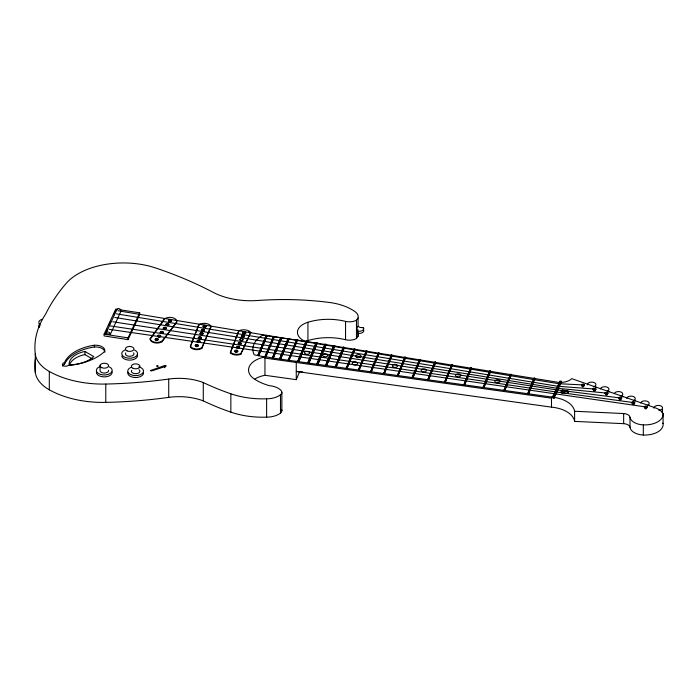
<?xml version="1.0" encoding="UTF-8"?>
<svg xmlns="http://www.w3.org/2000/svg" width="698" height="698" viewBox="0 0 698 698"><rect width="100%" height="100%" fill="white"/><g stroke="black" fill="none" stroke-linecap="round" stroke-linejoin="round"><path stroke-width="1.05" d="M358.065 326.332L360.037 327.467L363.44 327.667L363.44 329.761A4.52 2.609 0 0 1 362.454 332.606A4.52 2.609 0 0 1 357.542 333.173L357.838 329.351L356.477 328.566L358.065 326.332L358.065 317.948A13.899 8.027 0 0 0 355.186 311.753A45.667 26.367 0 0 0 329.43 302.461A209.95 121.216 0 0 0 257.632 300.498A55.674 32.143 0 0 1 213.187 292.349A335.372 193.625 0 0 0 155.575 267.953A64.024 36.968 0 0 0 66.057 283.51A308.891 178.339 0 0 0 45.771 313.803L44.384 316.046A161.953 93.506 0 0 0 35.266 353.842L35.266 372.182A47.115 27.205 0 0 0 49.305 389.798A76.562 44.201 0 0 0 105.782 402.388A321.263 185.485 0 0 0 168.715 397.38A44.122 25.477 0 0 1 203.275 400.87A216.415 124.942 0 0 0 230.855 412.143A62.235 35.93 0 0 0 266.619 417.142A17.188 9.929 0 0 0 280.491 413.12A7.032 4.057 0 0 0 281.722 409.874M646.636 407.283L645.999 407.754M190.414 346.042L198.782 324.64A7.294 4.214 0 0 1 211.058 326.332L201.853 348.328A6.579 3.795 0 0 1 195.283 349.576A6.579 3.795 0 0 1 190.414 346.74L190.414 346.042A6.579 3.795 0 0 0 195.283 348.878A6.579 3.795 0 0 0 201.853 347.621L211.058 326.332M190.414 346.74L198.407 326.306M230.384 352.193L238.829 330.791A7.704 4.45 0 0 1 250.713 332.37L240.784 354.34A7.25 4.188 0 0 1 230.384 352.891L230.384 352.193A7.25 4.188 0 0 0 240.784 353.642L250.713 332.37M230.384 352.891L238.829 330.791M255.04 378.918A23.854 13.768 0 0 1 264.952 375.288L264.952 356.599L272.394 357.987L280.875 337.413L281.722 337.884L273.241 358.109L279.584 358.99L288.213 338.46L289.051 338.931L280.57 359.13L288.274 360.212L296.894 339.699L297.793 340.17M272.394 357.987L280.875 337.413M273.241 358.109L281.722 337.535M280.57 359.13L289.051 338.582M288.274 360.212L297.723 361.529L306.169 341.043L307.199 341.566L298.761 361.677L307.792 362.943L316.15 342.666L317.215 343.189L308.865 363.091L316.805 364.199L325.076 344.114L326.149 344.638L317.878 364.347L325.634 365.438L333.836 345.545L334.787 346.042L326.594 365.569L335.302 366.79L343.416 347.098L344.419 347.613L336.157 366.904L346.234 368.317L354.252 348.86L354.977 349.323L346.967 368.422L358.432 370.019L366.345 350.824L366.965 351.269L359.06 370.106L370.638 371.729L378.438 352.787L379.066 353.24L371.266 371.816L383.717 373.561L391.404 354.889L392.023 355.343L384.345 373.648L397.432 375.48L404.997 357.097L405.634 357.551L398.078 375.568L412.178 377.539L419.611 359.47L420.388 359.95L412.963 377.653L427.778 379.721L435.072 361.983L435.735 362.445L428.441 379.817L444.591 382.076L451.737 364.688L452.391 365.15L445.228 382.164L463.9 384.773L470.871 367.802L471.578 368.265L464.606 384.877L483.156 387.469L489.961 370.9L490.659 371.362L483.862 387.565L504.008 390.383L510.631 374.259L511.329 374.721L504.715 390.479L527.749 393.707L534.162 378.08L534.947 378.56L528.552 393.812L553.043 397.223M297.723 361.529L306.169 341.043M298.761 361.677L307.199 341.217M264.952 375.288L296.266 379.668L299.494 371.982M307.792 362.943L316.15 342.666M308.865 363.091L317.215 342.84M316.805 364.199L325.076 344.114M317.878 364.347L326.149 344.289M325.634 365.438L333.836 345.545M326.594 365.569L334.787 345.693M335.302 366.79L343.416 347.098M346.234 368.317L354.252 348.86M346.967 368.422L354.977 348.974M358.432 370.019L366.345 350.824M359.06 370.106L366.965 350.92M370.638 371.729L378.438 352.787M371.266 371.816L379.066 352.891M383.717 373.561L391.404 354.889M384.345 373.648L392.023 354.994M397.432 375.48L404.997 357.097M398.078 375.568L405.634 357.202M412.178 377.539L419.611 359.47M412.963 377.653L420.388 359.601M427.778 379.721L435.072 361.983M428.441 379.817L435.735 362.088M444.591 382.076L451.737 364.688M445.228 382.164L452.391 364.801M463.9 384.773L470.871 367.802M464.606 384.877L471.578 367.916M483.156 387.469L489.961 370.9M483.862 387.565L490.659 371.013M504.008 390.383L510.631 374.259M504.715 390.479L511.329 374.372M527.749 393.707L534.162 378.08M528.552 393.812L534.947 378.211M266.331 335.337L257.841 355.544L266.331 335.337L267.168 335.459L258.661 355.701L267.168 335.459M264.952 356.599L273.599 336.375L274.541 336.864M280.491 413.12L280.491 394.78A7.032 4.057 0 0 0 281.05 390.47A15.862 9.153 0 0 0 269.349 385.689A49.689 28.688 0 0 1 254.7 379.267A23.854 13.768 0 0 1 264.952 356.948L273.599 336.375M265.894 357.079L274.541 336.506M279.584 358.99L288.213 338.46M288.274 359.863L296.894 339.699M289.173 360.334L297.793 339.821M336.157 366.904L344.419 347.264M554.456 396.176L561.209 381.221L559.918 381.239L553.043 395.993L553.043 398.27L554.456 398.445L554.456 396.176L553.043 395.993M105.799 333.609L116.575 310.217A2.356 1.858 24.7 0 1 118.852 308.638A2.356 1.858 24.7 0 1 121.12 310.915L110.345 334.307L105.799 333.609A2.356 1.858 24.7 0 1 108.068 332.03A2.356 1.858 24.7 0 1 110.345 334.307M119.89 309.772L139.687 312.835L139.687 314.589L128.066 339.638L104.098 335.93L104.098 334.185L115.72 309.127L117.805 309.45M105.433 333.033L107.222 329.186M109.01 325.329L110.799 321.473M113.931 314.728L115.72 310.88M128.066 339.638L128.066 337.893L139.687 312.835M554.875 393.288L555.791 391.316M305.209 341.601A19.753 11.404 0 0 1 307.931 340.589A43.363 25.041 0 0 1 345.554 339.725A9.894 5.715 0 0 0 356.477 338.521L356.477 320.181L358.065 317.948M356.477 338.521L358.065 336.288L358.065 332.361M593.745 390.365C593.16 391.482 596.118 391.203 595.097 390.261M620.888 398.558L620.888 398.061M150.175 338.626L164.274 319.03A6.867 3.961 0 0 1 172.72 317.738A6.867 3.961 0 0 1 176.524 322.284L162.102 341.706A6.797 3.918 0 0 1 154.738 342.849A6.797 3.918 0 0 1 150.175 339.324L150.175 338.626A6.797 3.918 0 0 0 154.738 342.151A6.797 3.918 0 0 0 162.102 341.008L176.524 322.284M150.785 338.469L154.467 333.356M155.689 331.655L159.982 325.696M161.212 323.994L163.664 320.583M595.097 389.737L595.097 389.039M619.545 397.956L619.545 398.654M619.545 399.177C618.524 400.129 621.473 400.408 620.888 399.282M632.702 403.837C631.603 405.093 635.328 404.7 633.74 403.758M582.507 386.064C580.858 387.39 585.325 386.919 583.153 386.011M583.537 385.619L582.333 385.619A1.413 0.82 0 0 1 582.254 384.205A1.413 0.82 0 0 1 584.366 384.93A1.413 0.82 0 0 1 582.237 385.619M606.911 393.89L607.312 393.34M645.353 408.077C643.704 409.403 648.172 408.932 645.999 408.025M164.833 365.508L150.34 370.568L151.483 370.952L165.688 366.389A0.881 0.506 0 0 0 166.028 365.7A0.881 0.506 0 0 0 164.833 365.508L164.833 367.776M594.914 389.816L594.059 389.816M606.265 394.213C604.093 395.12 608.56 395.591 606.911 394.257M574.611 411.262L623.654 413.539A6.928 4.005 0 0 1 630.006 417.203A14.518 8.385 0 0 0 643.312 424.89A18.349 10.592 0 0 0 663.083 413.486A18.523 10.697 0 0 0 655.413 407.85L571.758 378.648A13.21 7.626 0 0 1 561.209 382.452L554.456 397.398A27.606 15.941 0 0 1 574.611 411.262L574.611 421.391L623.654 423.669A6.928 4.005 0 0 1 630.006 427.342A14.518 8.385 0 0 0 643.312 435.02A18.349 10.592 0 0 0 663.083 423.616L663.083 413.486M582.935 384.921L558.758 383.717L117.883 310.741M594.487 389.039L557.589 386.238L116.453 313.838M302.775 371.982L296.266 371.458L551.499 407.152A27.606 15.941 0 0 1 574.611 421.391M606.483 393.114L556.672 388.21L114.777 317.477M620.147 397.956L555.94 389.772L112.797 321.778M561.916 393.489L561.916 392.616A2.844 1.64 0 0 1 562.527 390.077L567.727 390.793L567.727 391.665A2.609 1.509 0 0 1 568.312 393.349M561.166 392.625A2.844 1.64 0 0 1 562.527 390.95L567.727 391.665M633.313 402.58L554.997 391.796L110.275 325.931M272.394 357.638L273.241 357.76M279.584 358.641L280.57 358.781M297.723 361.18L298.761 361.328M307.792 362.594L308.865 362.742M316.805 363.85L317.878 363.998M325.634 365.089L326.594 365.22M335.302 366.433L336.157 366.555M346.234 367.968L346.967 368.073M358.432 369.67L359.06 369.757M370.638 371.38L371.266 371.467M383.717 373.212L384.345 373.299M397.432 375.131L398.078 375.219M412.178 377.19L412.963 377.295M427.778 379.372L428.441 379.468M444.591 381.727L445.228 381.815M463.9 384.424L464.606 384.519M483.156 387.12L483.862 387.216M504.008 390.034L504.715 390.13M527.749 393.358L528.552 393.463M264.952 358.091L551.499 398.165M306.169 341.401L262.666 335.171A35.04 20.233 0 0 0 254.22 354.828L264.952 356.948M645.781 406.925L109.307 329.351M561.916 392.616L566.68 393.314A2.609 1.509 0 0 0 567.727 390.793M104.098 334.185L128.066 337.893M307.199 341.566L316.15 343.015M317.215 343.189L325.076 344.472M326.149 344.638L333.836 345.894M334.787 346.042L343.416 347.447M344.419 347.613L354.252 349.209M354.977 349.323L366.345 351.173M366.965 351.269L378.438 353.136M379.066 353.24L391.404 355.238M392.023 355.343L404.997 357.446M405.634 357.551L419.611 359.819M420.388 359.95L435.072 362.332M435.735 362.445L451.737 365.037M452.391 365.15L470.871 368.151M471.578 368.265L489.961 371.249M490.659 371.362L510.631 374.608M511.329 374.721L534.162 378.429M534.947 378.56L558.627 382.399L559.918 382.46L559.918 381.239M257.841 355.195L258.661 355.352M356.477 330.66L357.838 331.445M84.877 351.443L93.802 356.591A31.602 18.244 0 0 1 69.146 365.037A23.653 13.655 0 0 1 84.877 351.443L84.877 354.584A23.653 13.655 0 0 0 69.425 365.272M84.877 354.584L92.023 358.711M632.484 403.086L633.531 403.435L634.133 402.833M643.312 424.89L643.312 435.02M630.006 417.203L630.006 427.342M623.654 413.539L623.654 423.669M562.527 390.077L562.527 390.95M561.209 381.221L561.209 383.499M551.499 397.022L551.499 407.152M356.477 320.181A9.894 5.715 0 0 1 345.554 321.385L345.554 339.725M345.554 321.385A43.363 25.041 0 0 0 307.931 322.249L307.931 340.589M296.266 361.328L296.266 379.668M281.87 392.293L281.87 410.633M280.491 394.78A17.188 9.929 0 0 1 266.619 398.802L266.619 417.142M240.784 353.642L240.784 354.34M35.266 353.842A47.115 27.205 0 0 0 49.305 371.458A76.562 44.201 0 0 0 105.782 384.048A321.263 185.485 0 0 0 168.715 379.049A44.122 25.477 0 0 1 203.275 382.53A216.415 124.942 0 0 0 230.855 393.803L230.855 412.143M203.275 382.53L203.275 400.87M201.853 347.621L201.853 348.328M198.782 324.64L198.782 325.338A7.294 4.214 0 0 1 199.733 324.849M168.715 379.049L168.715 397.38M164.274 319.03L164.274 319.736M162.102 341.008L162.102 341.706M105.782 384.048L105.782 402.388M100.076 365.394L100.076 370.289A4.275 2.469 0 0 0 104.342 373.064A4.275 2.469 0 0 0 108.556 370.254M94.343 345.24A41.322 23.854 0 0 0 64.548 362.445A4.729 2.731 0 0 0 62.803 365.752A4.528 2.618 0 0 0 68.613 365.359A50.841 29.351 0 0 0 104.779 351.269A9.31 5.375 0 0 0 94.343 345.24L94.343 346.985A41.322 23.854 0 0 0 64.548 364.19A4.729 2.731 0 0 0 62.523 365.97M64.548 362.445L64.548 364.19M49.305 371.458L49.305 389.798M39.865 326.062L39.865 324.317A5.785 3.342 0 0 1 42.194 319.309M39.411 327.388A5.785 3.342 0 0 1 39.245 324.518M363.44 327.667A4.52 2.609 0 0 1 362.454 330.503A4.52 2.609 0 0 1 357.542 331.07M357.961 333.548A13.899 8.027 0 0 1 358.065 336.288M304.729 341.165A19.753 11.404 0 0 1 307.931 322.249M587.402 384.921A4.275 2.469 0 0 1 590.691 382.181A4.275 2.469 0 0 1 595.717 383.83A4.275 2.469 0 0 1 593.3 386.867M595.874 386.875A4.275 2.469 0 0 1 595.883 387.521M600.446 388.891A4.275 2.469 0 0 1 606.806 387.05A4.275 2.469 0 0 1 607.312 391.15M608.071 390.304A4.275 2.469 0 0 1 608.935 392.128M614.275 393.716A4.275 2.469 0 0 1 620.644 391.883A4.275 2.469 0 0 1 621.141 395.975M622.468 395.687A4.275 2.469 0 0 1 622.764 396.961M626.778 398.288A4.275 2.469 0 0 1 633.138 396.455A4.275 2.469 0 0 1 633.644 400.556M634.962 400.268A4.275 2.469 0 0 1 635.259 400.888M640.668 403.025A4.275 2.469 0 0 1 647.029 401.193A4.275 2.469 0 0 1 647.535 405.285M648.852 404.997A4.275 2.469 0 0 1 649.149 405.617M654.061 408.243A4.275 2.469 0 0 1 657.717 405.459A4.275 2.469 0 0 1 662.533 407.571A4.275 2.469 0 0 1 658.877 410.354M662.245 409.569A4.275 2.469 0 0 1 661.704 412.021M662.716 423.04A18.523 10.697 0 0 1 663.083 423.616M35.266 372.182A161.953 93.506 0 0 1 35.293 359.383M266.619 398.802A62.235 35.93 0 0 1 230.855 393.803M109.254 366.86A7.914 4.572 0 0 1 109.996 373.578A7.914 4.572 0 0 1 98.322 373.421A7.914 4.572 0 0 1 99.613 366.72M112.151 371.851A7.914 4.572 0 0 1 104.098 376.903A7.914 4.572 0 0 1 96.464 371.633M94.343 346.985A9.31 5.375 0 0 1 104.857 352.193M133.623 352.865A4.275 2.469 0 0 1 129.706 356.294A4.275 2.469 0 0 1 125.719 352.9M137.515 355.081A7.914 4.572 0 0 1 130.491 360.116A7.914 4.572 0 0 1 121.775 356.059M134.618 350.091A7.914 4.572 0 0 1 135.351 356.818A7.914 4.572 0 0 1 123.686 356.652A7.914 4.572 0 0 1 124.977 349.96M165.854 327.807A1.501 0.864 0 0 1 165.854 329.028A1.501 0.864 0 0 1 163.733 329.028A1.501 0.864 0 0 1 163.733 327.807M164.047 327.667A1.501 0.864 0 0 1 165.548 327.667M170.809 320.155A1.501 0.864 0 0 1 171.211 321.464A1.501 0.864 0 0 1 168.916 321.464A1.501 0.864 0 0 1 169.309 320.155M163.053 332.143A1.501 0.864 0 0 1 161.884 333.435A1.501 0.864 0 0 1 160.348 332.283A1.501 0.864 0 0 1 162.817 331.96M160.191 335.668A1.501 0.864 0 0 1 160.191 336.89A1.501 0.864 0 0 1 158.071 336.89A1.501 0.864 0 0 1 158.071 335.668M176.036 320.312A6.867 3.961 0 0 1 176.524 322.982M205.683 325.844A1.501 0.864 0 0 1 205.683 327.065A1.501 0.864 0 0 1 203.563 327.065A1.501 0.864 0 0 1 203.563 325.844M204.235 325.617A1.501 0.864 0 0 1 205.011 325.617M204.182 329.98A1.501 0.864 0 0 1 203.022 331.271A1.501 0.864 0 0 1 201.478 330.119A1.501 0.864 0 0 1 203.947 329.796M202.83 333.382A1.501 0.864 0 0 1 201.67 334.682A1.501 0.864 0 0 1 200.125 333.522A1.501 0.864 0 0 1 202.595 333.208M197.464 340.999A1.501 0.864 0 0 1 199.933 341.313A1.501 0.864 0 0 1 198.398 342.474A1.501 0.864 0 0 1 197.229 341.182M210.587 326.35A7.294 4.214 0 0 1 211.058 327.03M244.632 332.231A1.501 0.864 0 0 1 245.469 333.557A1.501 0.864 0 0 1 243.017 333.557A1.501 0.864 0 0 1 243.855 332.231M243.262 335.651A1.501 0.864 0 0 1 244.099 336.986A1.501 0.864 0 0 1 241.648 336.986A1.501 0.864 0 0 1 242.485 335.651M242.511 339.176A1.501 0.864 0 0 1 242.511 340.397A1.501 0.864 0 0 1 240.391 340.397A1.501 0.864 0 0 1 240.391 339.176M238.69 343.102A1.501 0.864 0 0 1 241.107 343.355A1.501 0.864 0 0 1 239.876 344.576A1.501 0.864 0 0 1 238.306 343.495M239.152 346.923A1.501 0.864 0 0 1 238.952 348.25A1.501 0.864 0 0 1 236.735 347.901A1.501 0.864 0 0 1 237.704 346.705M237.599 350.902A1.501 0.864 0 0 1 236.5 352.193A1.501 0.864 0 0 1 234.86 351.111M235.243 350.728A1.501 0.864 0 0 1 237.364 350.728M248.575 331.471A7.704 4.45 0 0 1 249.422 331.943M250.137 332.475A7.704 4.45 0 0 1 250.713 333.068M143.509 372.488A7.914 4.572 0 0 1 135.447 377.548A7.914 4.572 0 0 1 127.813 372.278M138.841 366.878A7.914 4.572 0 0 1 142.209 373.605A7.914 4.572 0 0 1 130.151 374.355A7.914 4.572 0 0 1 130.971 367.366M139.042 369.722A4.275 2.469 0 0 1 136.258 373.683A4.275 2.469 0 0 1 131.704 370.306M583.336 384.485A1.413 0.82 0 0 1 584.104 385.741A1.413 0.82 0 0 1 581.783 385.732A1.413 0.82 0 0 1 582.603 384.476M594.888 388.594A1.413 0.82 0 0 1 595.787 389.737A1.413 0.82 0 0 1 593.684 390.051A1.413 0.82 0 0 1 593.518 388.803M607.513 392.895A1.413 0.82 0 0 1 607.496 394.047A1.413 0.82 0 0 1 605.498 394.038A1.413 0.82 0 0 1 605.515 392.878M620.888 397.607A1.413 0.82 0 0 1 621.237 398.837A1.413 0.82 0 0 1 619.074 398.828A1.413 0.82 0 0 1 619.475 397.598M619.815 397.52A1.413 0.82 0 0 1 620.548 397.52M632.336 402.38A1.413 0.82 0 0 1 634.665 402.685A1.413 0.82 0 0 1 633.191 403.776A1.413 0.82 0 0 1 632.109 402.545M646.81 406.707A1.413 0.82 0 0 1 646.871 407.807A1.413 0.82 0 0 1 644.969 407.937A1.413 0.82 0 0 1 644.577 406.864M645.1 406.568A1.413 0.82 0 0 1 646.514 406.576M156.832 366.014C157.984 367.933 159.144 364.626 156.832 366.014M101.734 367.671A4.275 2.469 0 0 0 108.565 366.005A4.275 2.469 0 0 0 102.65 363.422A4.275 2.469 0 0 0 101.734 367.671M127.097 350.902A4.275 2.469 0 0 0 133.929 349.244A4.275 2.469 0 0 0 128.013 346.662A4.275 2.469 0 0 0 127.097 350.902M166.665 325.573A1.501 0.864 0 0 0 168.907 324.823A1.501 0.864 0 0 0 166.665 324.073A1.501 0.864 0 0 0 166.665 325.573M155.942 340.327A1.501 0.864 0 0 0 158.184 339.577A1.501 0.864 0 0 0 155.942 338.835A1.501 0.864 0 0 0 155.942 340.327M195.71 346.374A1.501 0.864 0 0 0 198.215 345.981A1.501 0.864 0 0 0 196.374 344.925A1.501 0.864 0 0 0 195.71 346.374M199.052 338.748A1.501 0.864 0 0 0 201.303 337.998A1.501 0.864 0 0 0 199.052 337.256A1.501 0.864 0 0 0 199.052 338.748M133.082 368.317A4.275 2.469 0 0 0 139.914 366.651A4.275 2.469 0 0 0 134.007 364.068A4.275 2.469 0 0 0 133.082 368.317M169.309 321.307A1.501 0.864 0 0 0 171.56 320.556A1.501 0.864 0 0 0 169.309 319.806A1.501 0.864 0 0 0 169.309 321.307M166.665 325.224A1.501 0.864 0 0 0 168.907 324.474A1.501 0.864 0 0 0 166.665 323.724A1.501 0.864 0 0 0 166.665 325.224M164.047 328.819A1.501 0.864 0 0 0 166.29 328.069A1.501 0.864 0 0 0 164.047 327.318A1.501 0.864 0 0 0 164.047 328.819M161.011 332.972A1.501 0.864 0 0 0 163.253 332.222A1.501 0.864 0 0 0 161.011 331.48A1.501 0.864 0 0 0 161.011 332.972M158.385 336.68A1.501 0.864 0 0 0 160.627 335.93A1.501 0.864 0 0 0 158.385 335.18A1.501 0.864 0 0 0 158.385 336.68M155.942 339.978A1.501 0.864 0 0 0 158.184 339.228A1.501 0.864 0 0 0 155.942 338.486A1.501 0.864 0 0 0 155.942 339.978M203.877 326.856A1.501 0.864 0 0 0 206.119 326.106A1.501 0.864 0 0 0 203.877 325.355A1.501 0.864 0 0 0 203.877 326.856M202.141 330.808A1.501 0.864 0 0 0 204.383 330.058A1.501 0.864 0 0 0 202.141 329.316A1.501 0.864 0 0 0 202.141 330.808M200.788 334.22A1.501 0.864 0 0 0 203.031 333.469A1.501 0.864 0 0 0 200.788 332.719A1.501 0.864 0 0 0 200.788 334.22M199.052 338.399A1.501 0.864 0 0 0 201.303 337.649A1.501 0.864 0 0 0 199.052 336.907A1.501 0.864 0 0 0 199.052 338.399M197.778 342.011A1.501 0.864 0 0 0 200.021 341.261A1.501 0.864 0 0 0 197.778 340.511A1.501 0.864 0 0 0 197.778 342.011M196.016 346.156A1.501 0.864 0 0 0 198.258 345.414A1.501 0.864 0 0 0 196.016 344.664A1.501 0.864 0 0 0 196.016 346.156M243.497 333.461A1.501 0.864 0 0 0 245.74 332.71A1.501 0.864 0 0 0 243.497 331.969A1.501 0.864 0 0 0 243.497 333.461M242.127 336.89A1.501 0.864 0 0 0 244.37 336.139A1.501 0.864 0 0 0 242.127 335.389A1.501 0.864 0 0 0 242.127 336.89M240.705 340.188A1.501 0.864 0 0 0 242.948 339.437A1.501 0.864 0 0 0 240.705 338.687A1.501 0.864 0 0 0 240.705 340.188M239.004 344.114A1.501 0.864 0 0 0 241.246 343.372A1.501 0.864 0 0 0 239.004 342.622A1.501 0.864 0 0 0 239.004 344.114M237.346 347.936A1.501 0.864 0 0 0 239.589 347.185A1.501 0.864 0 0 0 237.346 346.444A1.501 0.864 0 0 0 237.346 347.936M235.558 351.731A1.501 0.864 0 0 0 237.8 350.989A1.501 0.864 0 0 0 235.558 350.239A1.501 0.864 0 0 0 235.558 351.731M305.602 354.087A2.661 1.536 0 0 0 309.764 352.935A2.661 1.536 0 0 0 305.968 351.434A2.661 1.536 0 0 0 305.602 354.087M356.844 357.411A2.661 1.536 0 0 0 361.006 356.259A2.661 1.536 0 0 0 357.21 354.759A2.661 1.536 0 0 0 356.844 357.411M353.415 364.661A2.661 1.536 0 0 0 357.577 363.51A2.661 1.536 0 0 0 353.781 362.009A2.661 1.536 0 0 0 353.415 364.661M393.489 367.148A2.661 1.536 0 0 0 397.651 366.005A2.661 1.536 0 0 0 393.855 364.496A2.661 1.536 0 0 0 393.489 367.148M422.299 371.624A2.661 1.536 0 0 0 426.461 370.481A2.661 1.536 0 0 0 422.656 368.972A2.661 1.536 0 0 0 422.299 371.624M456.658 376.588A2.661 1.536 0 0 0 460.82 375.445A2.661 1.536 0 0 0 457.024 373.936A2.661 1.536 0 0 0 456.658 376.588M495.929 382.487A2.661 1.536 0 0 0 500.091 381.344A2.661 1.536 0 0 0 496.295 379.834A2.661 1.536 0 0 0 495.929 382.487M323.785 356.538A2.661 1.536 0 0 0 327.947 355.395A2.661 1.536 0 0 0 324.151 353.886A2.661 1.536 0 0 0 323.785 356.538M593.789 389.737A1.413 0.82 0 0 0 595.926 389.039A1.413 0.82 0 0 0 593.815 388.324A1.413 0.82 0 0 0 593.789 389.737M605.785 393.82A1.413 0.82 0 0 0 607.914 393.122A1.413 0.82 0 0 0 605.812 392.407A1.413 0.82 0 0 0 605.785 393.82M619.449 398.663A1.413 0.82 0 0 0 621.578 397.965A1.413 0.82 0 0 0 619.475 397.249A1.413 0.82 0 0 0 619.449 398.663M632.606 403.313A1.413 0.82 0 0 0 634.744 402.624A1.413 0.82 0 0 0 632.632 401.9A1.413 0.82 0 0 0 632.606 403.313M645.074 407.632A1.413 0.82 0 0 0 647.212 406.934A1.413 0.82 0 0 0 645.1 406.219A1.413 0.82 0 0 0 645.074 407.632"/></g></svg>
